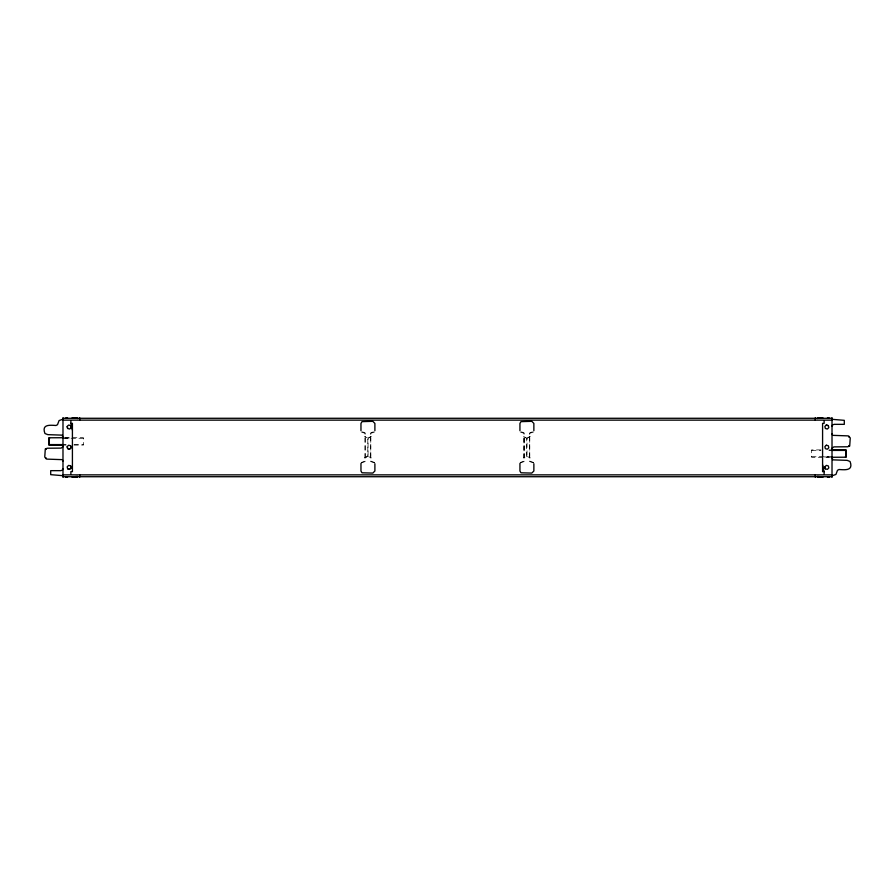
<?xml version="1.0" encoding="UTF-8"?>
<svg xmlns="http://www.w3.org/2000/svg" width="895" height="895" viewBox="0 0 895 895"><rect width="100%" height="100%" fill="white"/><g stroke="black" fill="none" stroke-linecap="round" stroke-linejoin="round"><path stroke-width="0.67" stroke-dasharray="4.47 3.36" d="M360.965 463.722L361.256 462.469L365.104 461.059M519.939 463.722L520.219 462.469L524.067 461.059M365.104 458.106L365.104 436.312M370.765 436.312L370.765 458.106M524.067 458.106L524.067 436.312M529.728 436.312L529.728 458.106M370.787 436.57L368.046 438.528L368.046 455.902L370.787 457.86M365.07 457.86L367.811 455.924L367.811 438.561L365.07 436.57M529.762 436.57L527.021 438.528L527.021 455.902L529.762 457.86M526.338 456.629L526.786 438.561L524.045 436.57L524.045 457.86L526.338 456.629L523.53 457.916M370.765 433.359L374.613 431.949M529.728 433.359L533.577 431.949M368.494 437.823L371.302 436.503M527.468 437.823L530.276 436.503M367.364 456.629L364.556 457.916M373.383 431.837L370.765 432.833L370.765 461.585L374.569 462.983M361.3 462.983L365.104 461.585L365.104 432.833L362.475 431.837M532.357 431.837L529.728 432.833L529.728 461.585L533.532 462.983M520.264 462.983L524.067 461.585L524.067 432.833L521.449 431.837M64.619 437.733L83.436 437.733L83.436 445.106L74.028 445.106M64.709 438.058L70.794 438.058M63.276 438.259L83.436 438.259M63.276 444.591L66.073 444.591M74.028 444.591L83.436 444.591M63.276 445.106L66.073 445.106M820.972 449.894L811.564 449.894L811.564 457.267L830.381 457.267M828.927 449.894L831.723 449.894M811.564 450.409L820.972 450.409M828.927 450.409L831.723 450.409M811.564 456.741L831.723 456.741M824.205 456.942L830.291 456.942M520.219 431.949L524.067 433.359M361.256 431.949L365.104 433.359M523.53 436.503L526.338 437.856M530.276 457.916L527.468 456.595M364.556 436.503L367.364 437.856M371.302 457.916L368.494 456.595M529.728 461.059L533.577 462.469L533.867 463.722M370.765 461.059L374.613 462.469L374.893 463.722"/><path stroke-width="1.34" d="M62.896 438.058L62.326 435.149L47.827 434.646L44.94 433.504C41.427 424.062 49.751 425.125 56.016 425.483L57.515 424.689L59.059 420.572L62.986 419.184M832.104 456.942L832.674 459.851L847.173 460.354L850.06 461.496C853.573 470.938 845.249 469.875 838.984 469.517L837.485 470.311L835.941 474.428L832.014 475.816M63.008 461.014L62.326 459.65L47.357 459.135L46.271 458.934L46.137 457.916M848.863 437.084L848.728 436.066L847.643 435.865L832.674 435.35L831.992 433.986M77.328 476.464L72.338 476.845M77.72 476.464L76.948 477.236L72.059 477.136M817.28 418.536L818.052 417.764L822.941 417.864M63.008 468.879L62.505 470.054L60.782 470.658L50.702 470.658L50.702 474.663L62.851 475.681M831.992 426.121L832.495 424.946L834.218 424.342L844.298 424.342L844.298 420.337L832.149 419.319M45.947 458.52L44.75 457.054L45.298 448.954L47.357 448.227L61.084 448.115L62.918 446.851L62.896 444.781M849.053 436.48L850.25 437.946L849.702 446.046L847.643 446.773L833.916 446.885L832.081 448.149L832.104 450.219M69.642 449.223L71.13 447.791L70.638 445.777L68.646 445.207L67.159 446.639L67.651 448.641L69.642 449.223L67.707 448.585L67.237 446.661M72.059 417.864L76.948 417.764L77.72 418.536M67.349 476.8L66.073 476.8M822.941 477.136L818.052 477.236L817.28 476.464M828.927 476.8L827.651 476.8M62.986 418.278L832.014 418.278M62.986 420.135L832.014 420.135M70.873 421.12L70.873 423.369L72.417 423.369L72.417 471.631L70.873 471.631L70.873 473.88M63.4 437.733L48.856 437.778L48.878 445.106L63.4 445.106M49.617 438.259L48.856 438.326L48.878 444.591L63.4 444.591M831.6 449.894L846.122 449.894L846.144 457.222L831.6 457.267M831.6 450.409L846.122 450.409L846.144 456.674L845.383 456.741M824.127 473.88L824.127 471.631L822.583 471.631L822.583 423.369L824.127 423.369L824.127 421.12M62.986 474.865L832.014 474.865M62.986 476.722L832.014 476.722M822.662 476.845L817.672 476.464M826.376 425.114L828.278 425.673M825.358 468.812L827.338 469.394L828.837 467.962L828.345 465.948L826.353 465.378L824.866 466.81L825.358 468.812L824.944 466.832M67.651 428.47L69.642 429.052L71.13 427.62L70.638 425.606L68.646 425.035L67.159 426.467L67.651 428.47L67.237 426.49M70.638 465.948L68.646 465.378L67.159 466.81L67.651 468.812L69.642 469.394L71.13 467.962L70.638 465.948L71.052 467.928M67.707 468.756L69.62 469.304M848.863 445.553L849.053 446.157M45.947 448.842L46.137 449.447M70.571 425.673L71.052 427.597M70.571 445.833L71.052 447.768M822.583 464.885L824.127 471.631M70.873 423.369L72.417 430.115M832.014 417.764L832.014 477.236M815.311 417.764L815.311 420.135M815.311 474.865L815.311 477.236M533.867 430.696L533.867 423.424L531.798 421.332L520.968 421.634L519.939 423.424L519.939 430.696M533.867 463.722L533.867 471.005L531.798 473.086L520.968 472.795L519.939 471.005L519.939 463.722M374.893 430.696L374.893 423.424L372.823 421.332L361.994 421.634L360.965 423.424L360.965 430.696M374.893 463.722L374.893 471.005L372.823 473.086L361.994 472.795L360.965 471.005L360.965 463.722M79.689 417.764L79.689 420.135M79.689 474.865L79.689 477.236M62.986 417.764L62.986 477.236M65.883 417.864A4.811 3.401 90 0 1 67.539 417.864M67.539 477.136A4.811 3.401 -90 0 1 65.883 477.136M827.461 417.864A4.811 3.401 -90 0 1 829.117 417.864M829.117 477.136A4.811 3.401 90 0 1 827.461 477.136M826.353 425.035L824.866 426.467L825.358 428.47L827.338 429.052L828.837 427.62L828.345 425.606L826.353 425.035M826.353 445.207L824.866 446.639L825.358 448.641L827.338 449.223L828.837 447.791L828.345 445.777L826.353 445.207"/></g></svg>
